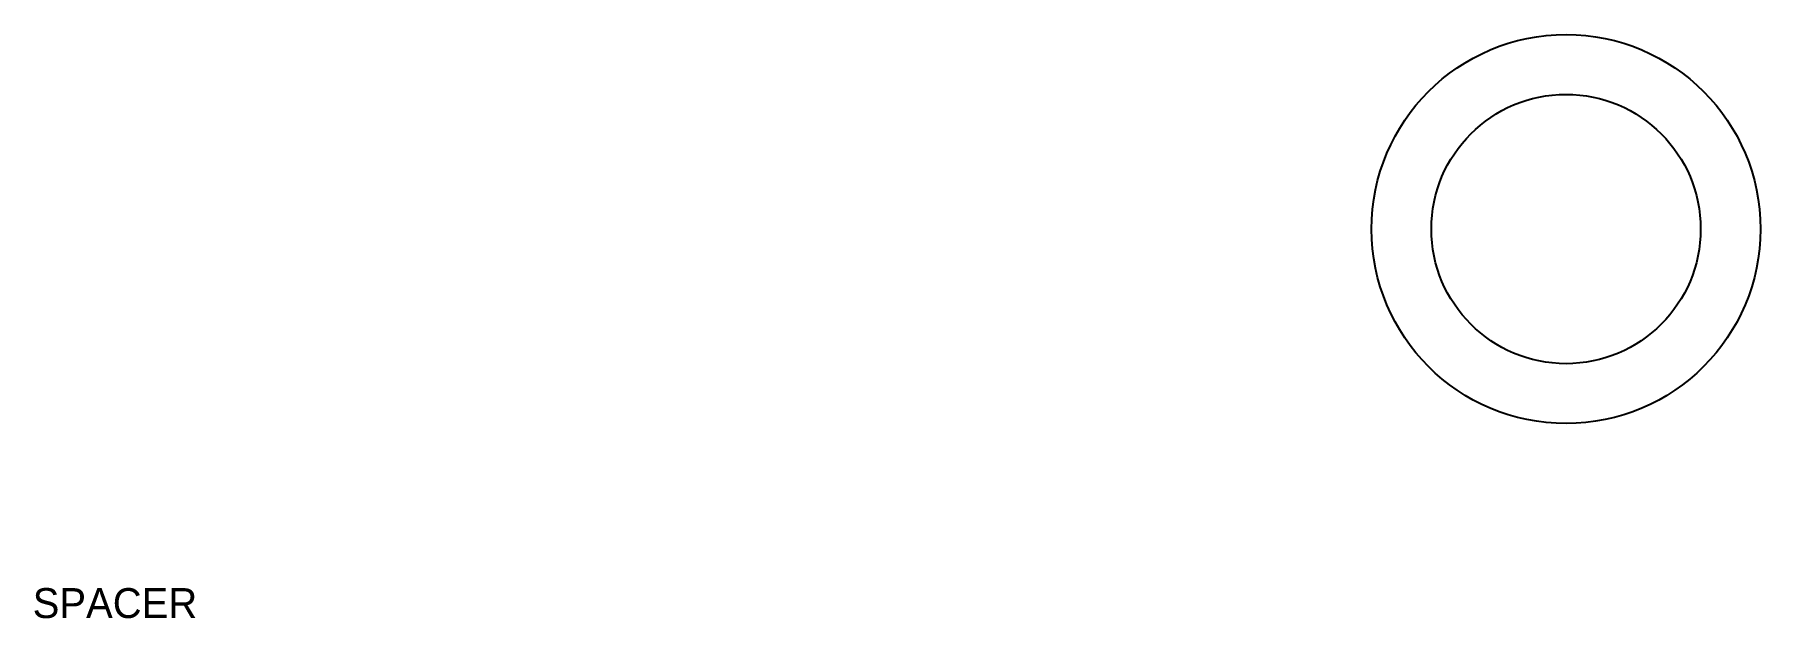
# Model space of a CAD drawing. Header units: millimetres. Extents: x 5 to 236, y -12 to 66.
import ezdxf

# ---------------------------------------------------------------- set-up
doc = ezdxf.new("R2010")
doc.units = ezdxf.units.MM
for name, color, linetype in [('ANNOTATION', 7, 'Continuous'), ('CUTOUT', 7, 'Continuous'), ('OUTLINE', 7, 'Continuous')]:
    doc.layers.add(name, color=color, linetype=linetype)

msp = doc.modelspace()

# ---------------------------------------------------------------- linework, layer by layer
at = {"layer": 'CUTOUT'}
msp.add_circle((210, 40), 18, dxfattribs=at)
at = {"layer": 'OUTLINE'}
msp.add_circle((210, 40), 26, dxfattribs=at)

# ---------------------------------------------------------------- texts
at = {"layer": 'ANNOTATION'}
msp.add_text('SPACER', height=4, dxfattribs=at).set_placement((5, -12))

doc.saveas('drawing.dxf')
